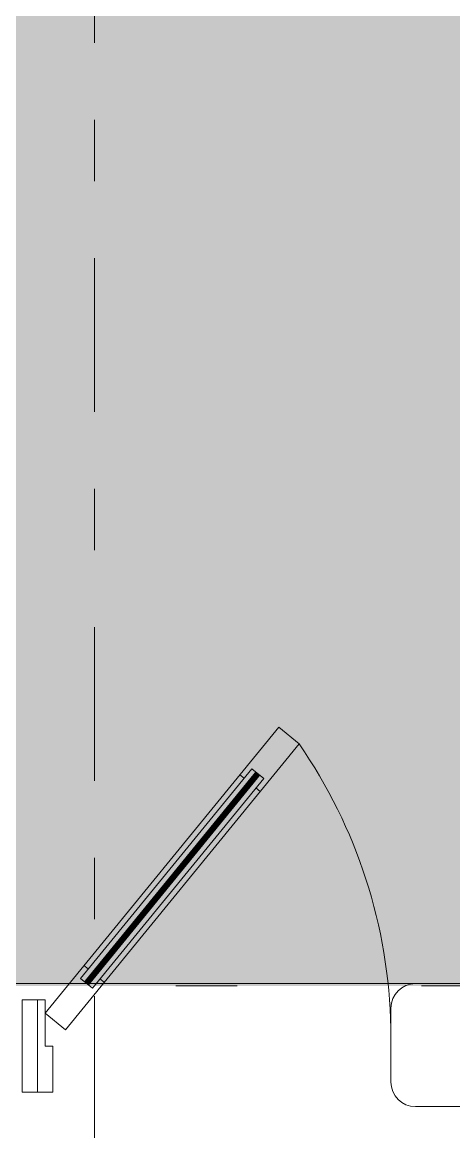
# Model space of a CAD drawing. Header units: metres. Extents: x 8 to 2416, y -346 to 476.
# Drawn here: x 40.602 to 41.304, y 52.713 to 54.517 of the extents above; entities that cross this region are included whole.
import ezdxf

# ---------------------------------------------------------------- set-up
doc = ezdxf.new("R2010")
doc.units = ezdxf.units.M
for name, pattern in [('0', [0]), ('ACAD_ISO10W100', [18, 12, -3, 0, -3]), ('CONTINU', [0]), ('DASHDOT', [1, 0.5, -0.25, 0, -0.25])]:
    doc.linetypes.add(name, pattern=pattern)
doc.layers.get('0').update_dxf_attribs({"color": 250, "linetype": '0', "lineweight": 20})
for name, color, linetype, lineweight in [('A-DOOR', 35, 'Continuous', 5), ('A-SECT-IDEN', 251, 'CONTINU', 9), ('A-WALL', 250, 'Continuous', 20), ('baños', 140, 'Continuous', 0), ('piscina', 131, 'Continuous', 0), ('piso', 253, 'Continuous', 0)]:
    doc.layers.add(name, color=color, linetype=linetype, lineweight=lineweight)
doc.layers.add('grama', color=7, linetype='Continuous', lineweight=0, true_color=0x698c45)
doc.layers.add('SOLAR', color=7, linetype='ACAD_ISO10W100', lineweight=9, true_color=0xff1414)

# ---------------------------------------------------------------- blocks, each defined once
blk = doc.blocks.new('PL BASE 1N NASAS 09')
at = {"layer": 'A-DOOR', "extrusion": (0, 0, -1)}
for p, q in [((-109.4199, -34.9157), (-109.4269, -34.91)), ((-109.4006, -34.9315), (-109.3936, -34.9372)), ((-109.6738, -35.2259), (-109.6808, -35.2203)), ((-109.6545, -35.2418), (-109.6475, -35.2475))]:
    blk.add_line(p, q, dxfattribs=at)
for points in [[(109.7436, -35.2977), (109.3636, -34.8326), (109.3303, -34.8598), (109.7103, -35.3249)], [(109.3879, -34.916), (109.6667, -35.2573), (109.686, -35.2414), (109.4073, -34.9002)]]:
    blk.add_lwpolyline(points, close=True, dxfattribs=at)
at = {"layer": 'A-DOOR'}
for points in [[(-109.7561, -35.2763), (-109.7811, -35.2763), (-109.7811, -35.4263), (-109.7561, -35.4263)], [(-109.7311, -35.4263), (-109.7311, -35.3513), (-109.7436, -35.3513), (-109.7436, -35.2763), (-109.7561, -35.2763), (-109.7561, -35.4263)]]:
    blk.add_lwpolyline(points, close=True, dxfattribs=at)
at = {"layer": 'A-DOOR', "extrusion": (0, 0, -1)}
blk.add_arc((110.0217, -35.3382), 0.8407, 145.3159, 178.8974, dxfattribs=at)
at = {"layer": 'A-WALL'}
for p, q in [((-109.1411, -35.2497), (-108.821, -35.2497)), ((-109.7811, -35.4097), (-109.7811, -35.2897)), ((-109.1811, -35.2897), (-109.1811, -35.4097)), ((-109.1411, -35.4497), (-108.821, -35.4497))]:
    blk.add_line(p, q, dxfattribs=at)
for centre, start, end in [((-109.1411, -35.2897), 90, 180), ((-109.1411, -35.4097), 180, 270)]:
    blk.add_arc(centre, 0.04, start, end, dxfattribs=at)
at = {"layer": 'piscina', "extrusion": (0, 0, -1), "const_width": 0.01}
blk.add_lwpolyline([(109.3976, -34.9081), (109.6763, -35.2493)], dxfattribs=at)
at = {"layer": 'piso'}
blk.add_line((-109.1411, -35.2497), (-109.8211, -35.2497), dxfattribs=at)
blk = doc.blocks.new('PL MUEBLES 1N NASAS 09')
at = {"layer": 'baños'}
blk.add_blockref('PL BASE 1N NASAS 09', (162.2615, 88.2033), dxfattribs=at)

msp = doc.modelspace()

# ---------------------------------------------------------------- hatches: boundary and pattern name
at = {"layer": 'grama', "transparency": 33554495}
h = msp.add_hatch(color=256, dxfattribs=at)
h.dxf.hatch_style = 1
edge = h.paths.add_edge_path()
edge.add_line((80.8091, 57.9566), (21.0607, 57.947))
edge.add_line((21.0607, 57.947), (21.0385, 56.947))
edge.add_line((21.0385, 56.947), (37.3509, 56.9496))
edge.add_arc((37.351, 56.3496), 0.6, 0.0092, 90.0092, ccw=False)
edge.add_line((37.951, 56.3497), (37.9514, 53.9497))
edge.add_arc((37.3514, 53.9496), 0.6, -89.9908, 0.0092, ccw=False)
edge.add_line((37.3515, 53.3496), (36.0515, 53.3494))
edge.add_arc((36.0515, 53.0494), 0.3, 90.0092, 180.0139)
edge.add_line((35.7515, 53.0493), (35.7516, 52.9481))
edge.add_line((35.7516, 52.9481), (52.3266, 52.9536))
edge.add_line((52.3266, 52.9536), (52.3266, 53.2536))
edge.add_line((52.3266, 53.2536), (62.2016, 53.2536))
edge.add_line((62.2016, 53.2536), (62.2016, 47.4481))
edge.add_line((62.2016, 47.4481), (63.2016, 47.4481))
edge.add_line((63.2016, 47.4481), (63.2016, 53.2549))
edge.add_line((63.2016, 53.2549), (70.7634, 53.2529))
edge.add_line((70.7634, 53.2529), (70.7634, 47.7461))
edge.add_line((70.7634, 47.7461), (71.3634, 47.7481))
edge.add_line((71.3634, 47.7481), (71.3634, 38.1618))
edge.add_line((71.3634, 38.1618), (70.7634, 38.1624))
edge.add_line((70.7634, 38.1624), (70.7634, 32.6542))
edge.add_line((70.7634, 32.6542), (63.2016, 32.6549))
edge.add_line((63.2016, 32.6549), (63.2016, 38.459))
edge.add_line((63.2016, 38.459), (62.2016, 38.459))
edge.add_line((62.2016, 38.459), (62.1891, 32.6536))
edge.add_line((62.1891, 32.6536), (52.3266, 32.6536))
edge.add_line((52.3266, 32.6536), (52.3266, 32.9536))
edge.add_line((52.3266, 32.9536), (27.9516, 32.959))
edge.add_line((27.9516, 32.959), (27.9516, 39.359))
edge.add_line((27.9516, 39.359), (26.8226, 39.359))
edge.add_line((26.8226, 39.359), (26.8226, 40.259))
edge.add_line((26.8226, 40.259), (26.4226, 40.259))
edge.add_line((26.4226, 40.259), (26.4226, 45.6481))
edge.add_line((26.4226, 45.6481), (26.8226, 45.6481))
edge.add_line((26.8226, 45.6481), (26.8226, 46.5481))
edge.add_line((26.8226, 46.5481), (27.9516, 46.5481))
edge.add_line((27.9516, 46.5481), (27.9516, 52.9481))
edge.add_line((27.9516, 52.9481), (28.1515, 52.9481))
edge.add_line((28.1515, 52.9481), (28.1515, 53.0481))
edge.add_arc((27.8515, 53.0481), 0.3, 0.0092, 90.0092)
edge.add_line((27.8515, 53.3481), (25.1634, 53.3476))
edge.add_arc((25.1635, 52.5476), 0.8, 90.0092, 198.7971)
edge.add_arc((-3.0236, 42.9535), 28.9752, -26.20209, 18.79711, ccw=False)
edge.add_arc((21.1796, 31.043), 2, 270, 333.7979, ccw=False)
edge.add_line((21.1796, 29.043), (20.4196, 29.043))
edge.add_line((20.4196, 29.043), (20.3955, 27.9576))
edge.add_line((20.3955, 27.9576), (80.305, 27.9575))
edge.add_line((80.305, 27.9575), (80.8091, 57.9566))

# ---------------------------------------------------------------- linework, layer by layer
at = {"layer": 'A-SECT-IDEN', "linetype": 'DASHDOT', "ltscale": 0.5}
msp.add_line((40.7194, 55.3332), (40.7194, 30.9739), dxfattribs=at)
at = {"layer": 'SOLAR', "ltscale": 0.1}
msp.add_lwpolyline([(65.3869, 32.9575), (27.5082, 32.9576), (27.9516, 52.9481), (65.7229, 52.9542)], close=True, dxfattribs=at)

# ---------------------------------------------------------------- block references
msp.add_blockref('PL MUEBLES 1N NASAS 09', (-11.8789, 0))

doc.saveas('drawing.dxf')
